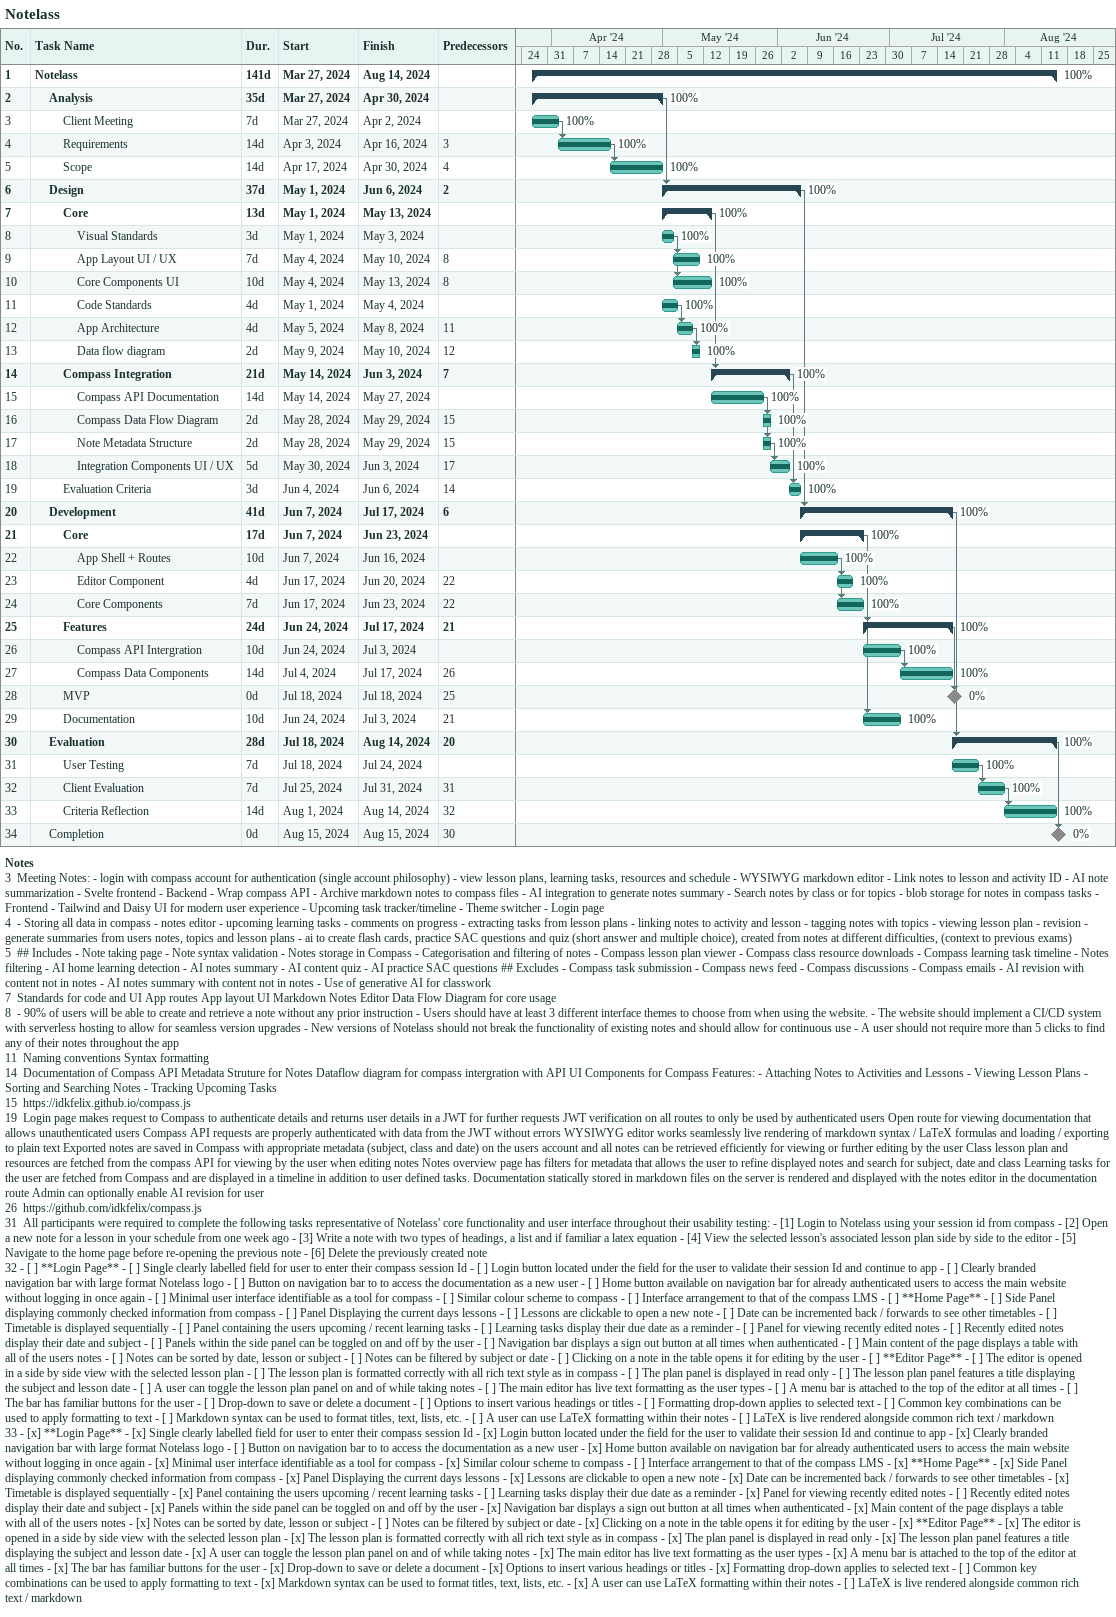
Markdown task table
Notelass

| ID | Level | Task | Duration | Start | Finish | Predecessors | % complete |
|---|---|---|---|---|---|---|---|
| 1 | 1 | **Notelass** | 141d | 2024-03-27 | 2024-08-14 |  | 100 |
| 2 | 2 | **Analysis** | 35d | 2024-03-27 | 2024-04-30 |  | 100 |
| 3 | 3 | Client Meeting | 7d | 2024-03-27 | 2024-04-02 |  | 100 |
| 4 | 3 | Requirements | 14d | 2024-04-03 | 2024-04-16 | 3 | 100 |
| 5 | 3 | Scope | 14d | 2024-04-17 | 2024-04-30 | 4 | 100 |
| 6 | 2 | **Design** | 37d | 2024-05-01 | 2024-06-06 | 2 | 100 |
| 7 | 3 | **Core** | 13d | 2024-05-01 | 2024-05-13 |  | 100 |
| 8 | 4 | Visual Standards | 3d | 2024-05-01 | 2024-05-03 |  | 100 |
| 9 | 4 | App Layout UI / UX | 7d | 2024-05-04 | 2024-05-10 | 8 | 100 |
| 10 | 4 | Core Components UI | 10d | 2024-05-04 | 2024-05-13 | 8 | 100 |
| 11 | 4 | Code Standards | 4d | 2024-05-01 | 2024-05-04 |  | 100 |
| 12 | 4 | App Architecture | 4d | 2024-05-05 | 2024-05-08 | 11 | 100 |
| 13 | 4 | Data flow diagram | 2d | 2024-05-09 | 2024-05-10 | 12 | 100 |
| 14 | 3 | **Compass Integration** | 21d | 2024-05-14 | 2024-06-03 | 7 | 100 |
| 15 | 4 | Compass API Documentation | 14d | 2024-05-14 | 2024-05-27 |  | 100 |
| 16 | 4 | Compass Data Flow Diagram | 2d | 2024-05-28 | 2024-05-29 | 15 | 100 |
| 17 | 4 | Note Metadata Structure | 2d | 2024-05-28 | 2024-05-29 | 15 | 100 |
| 18 | 4 | Integration Components UI / UX | 5d | 2024-05-30 | 2024-06-03 | 17 | 100 |
| 19 | 3 | Evaluation Criteria | 3d | 2024-06-04 | 2024-06-06 | 14 | 100 |
| 20 | 2 | **Development** | 41d | 2024-06-07 | 2024-07-17 | 6 | 100 |
| 21 | 3 | **Core** | 17d | 2024-06-07 | 2024-06-23 |  | 100 |
| 22 | 4 | App Shell + Routes | 10d | 2024-06-07 | 2024-06-16 |  | 100 |
| 23 | 4 | Editor Component | 4d | 2024-06-17 | 2024-06-20 | 22 | 100 |
| 24 | 4 | Core Components | 7d | 2024-06-17 | 2024-06-23 | 22 | 100 |
| 25 | 3 | **Features** | 24d | 2024-06-24 | 2024-07-17 | 21 | 100 |
| 26 | 4 | Compass API Intergration | 10d | 2024-06-24 | 2024-07-03 |  | 100 |
| 27 | 4 | Compass Data Components | 14d | 2024-07-04 | 2024-07-17 | 26 | 100 |
| 28 | 3 | MVP | 0d | 2024-07-18 | 2024-07-18 | 25 | 0 |
| 29 | 3 | Documentation | 10d | 2024-06-24 | 2024-07-03 | 21 | 100 |
| 30 | 2 | **Evaluation** | 28d | 2024-07-18 | 2024-08-14 | 20 | 100 |
| 31 | 3 | User Testing | 7d | 2024-07-18 | 2024-07-24 |  | 100 |
| 32 | 3 | Client Evaluation | 7d | 2024-07-25 | 2024-07-31 | 31 | 100 |
| 33 | 3 | Criteria Reflection | 14d | 2024-08-01 | 2024-08-14 | 32 | 100 |
| 34 | 2 | Completion | 0d | 2024-08-15 | 2024-08-15 | 30 | 0 |

Notes
- 3: Meeting Notes: - login with compass account for authentication (single account philosophy) - view lesson plans, learning tasks, resources and schedule - WYSIWYG markdown editor - Link notes to lesson and activity ID - AI note summarization - Svelte frontend - Backend - Wrap compass API - Archive markdown notes to compass files - AI integration to generate notes summary - Search notes by class or for topics - blob storage for notes in compass tasks - Frontend - Tailwind and Daisy UI for modern user experience - Upcoming task tracker/timeline - Theme switcher - Login page
- 4: - Storing all data in compass - notes editor - upcoming learning tasks - comments on progress - extracting tasks from lesson plans - linking notes to activity and lesson - tagging notes with topics - viewing lesson plan - revision - generate summaries from users notes, topics and lesson plans - ai to create flash cards, practice SAC questions and quiz (short answer and multiple choice), created from notes at different difficulties, (context to previous exams)
- 5: ## Includes - Note taking page - Note syntax validation - Notes storage in Compass - Categorisation and filtering of notes - Compass lesson plan viewer - Compass class resource downloads - Compass learning task timeline - Notes filtering - AI home learning detection - AI notes summary - AI content quiz - AI practice SAC questions ## Excludes - Compass task submission - Compass news feed - Compass discussions - Compass emails - AI revision with content not in notes - AI notes summary with content not in notes - Use of generative AI for classwork
- 7: Standards for code and UI App routes App layout UI Markdown Notes Editor Data Flow Diagram for core usage
- 8: - 90% of users will be able to create and retrieve a note without any prior instruction - Users should have at least 3 different interface themes to choose from when using the website. - The website should implement a CI/CD system with serverless hosting to allow for seamless version upgrades - New versions of Notelass should not break the functionality of existing notes and should allow for continuous use - A user should not require more than 5 clicks to find any of their notes throughout the app
- 11: Naming conventions Syntax formatting
- 14: Documentation of Compass API Metadata Struture for Notes Dataflow diagram for compass intergration with API UI Components for Compass Features: - Attaching Notes to Activities and Lessons - Viewing Lesson Plans - Sorting and Searching Notes - Tracking Upcoming Tasks
- 15: https://idkfelix.github.io/compass.js
- 19: Login page makes request to Compass to authenticate details and returns user details in a JWT for further requests JWT verification on all routes to only be used by authenticated users Open route for viewing documentation that allows unauthenticated users Compass API requests are properly authenticated with data from the JWT without errors WYSIWYG editor works seamlessly live rendering of markdown syntax / LaTeX formulas and loading / exporting to plain text Exported notes are saved in Compass with appropriate metadata (subject, class and date) on the users account and all notes can be retrieved efficiently for viewing or further editing by the user Class lesson plan and resources are fetched from the compass API for viewing by the user when editing notes Notes overview page has filters for metadata that allows the user to refine displayed notes and search for subject, date and class Learning tasks for the user are fetched from Compass and are displayed in a timeline in addition to user defined tasks. Documentation statically stored in markdown files on the server is rendered and displayed with the notes editor in the documentation route Admin can optionally enable AI revision for user
- 26: https://github.com/idkfelix/compass.js
- 31: All participants were required to complete the following tasks representative of Notelass' core functionality and user interface throughout their usability testing: - [1] Login to Notelass using your session id from compass - [2] Open a new note for a lesson in your schedule from one week ago - [3] Write a note with two types of headings, a list and if familiar a latex equation - [4] View the selected lesson's associated lesson plan side by side to the editor - [5] Navigate to the home page before re-opening the previous note - [6] Delete the previously created note
- 32: - [ ] **Login Page** - [ ] Single clearly labelled field for user to enter their compass session Id - [ ] Login button located under the field for the user to validate their session Id and continue to app - [ ] Clearly branded navigation bar with large format Notelass logo - [ ] Button on navigation bar to to access the documentation as a new user - [ ] Home button available on navigation bar for already authenticated users to access the main website without logging in once again - [ ] Minimal user interface identifiable as a tool for compass - [ ] Similar colour scheme to compass - [ ] Interface arrangement to that of the compass LMS - [ ] **Home Page** - [ ] Side Panel displaying commonly checked information from compass - [ ] Panel Displaying the current days lessons - [ ] Lessons are clickable to open a new note - [ ] Date can be incremented back / forwards to see other timetables - [ ] Timetable is displayed sequentially - [ ] Panel containing the users upcoming / recent learning tasks - [ ] Learning tasks display their due date as a reminder - [ ] Panel for viewing recently edited notes - [ ] Recently edited notes display their date and subject - [ ] Panels within the side panel can be toggled on and off by the user - [ ] Navigation bar displays a sign out button at all times when authenticated - [ ] Main content of the page displays a table with all of the users notes - [ ] Notes can be sorted by date, lesson or subject - [ ] Notes can be filtered by subject or date - [ ] Clicking on a note in the table opens it for editing by the user - [ ] **Editor Page** - [ ] The editor is opened in a side by side view with the selected lesson plan - [ ] The lesson plan is formatted correctly with all rich text style as in compass - [ ] The plan panel is displayed in read only - [ ] The lesson plan panel features a title displaying the subject and lesson date - [ ] A user can toggle the lesson plan panel on and of while taking notes - [ ] The main editor has live text formatting as the user types - [ ] A menu bar is attached to the top of the editor at all times - [ ] The bar has familiar buttons for the user - [ ] Drop-down to save or delete a document - [ ] Options to insert various headings or titles - [ ] Formatting drop-down applies to selected text - [ ] Common key combinations can be used to apply formatting to text - [ ] Markdown syntax can be used to format titles, text, lists, etc. - [ ] A user can use LaTeX formatting within their notes - [ ] LaTeX is live rendered alongside common rich text / markdown
- 33: - [x] **Login Page** - [x] Single clearly labelled field for user to enter their compass session Id - [x] Login button located under the field for the user to validate their session Id and continue to app - [x] Clearly branded navigation bar with large format Notelass logo - [ ] Button on navigation bar to to access the documentation as a new user - [x] Home button available on navigation bar for already authenticated users to access the main website without logging in once again - [x] Minimal user interface identifiable as a tool for compass - [x] Similar colour scheme to compass - [ ] Interface arrangement to that of the compass LMS - [x] **Home Page** - [x] Side Panel displaying commonly checked information from compass - [x] Panel Displaying the current days lessons - [x] Lessons are clickable to open a new note - [x] Date can be incremented back / forwards to see other timetables - [x] Timetable is displayed sequentially - [x] Panel containing the users upcoming / recent learning tasks - [ ] Learning tasks display their due date as a reminder - [x] Panel for viewing recently edited notes - [ ] Recently edited notes display their date and subject - [x] Panels within the side panel can be toggled on and off by the user - [x] Navigation bar displays a sign out button at all times when authenticated - [x] Main content of the page displays a table with all of the users notes - [x] Notes can be sorted by date, lesson or subject - [ ] Notes can be filtered by subject or date - [x] Clicking on a note in the table opens it for editing by the user - [x] **Editor Page** - [x] The editor is opened in a side by side view with the selected lesson plan - [x] The lesson plan is formatted correctly with all rich text style as in compass - [x] The plan panel is displayed in read only - [x] The lesson plan panel features a title displaying the subject and lesson date - [x] A user can toggle the lesson plan panel on and of while taking notes - [x] The main editor has live text formatting as the user types - [x] A menu bar is attached to the top of the editor at all times - [x] The bar has familiar buttons for the user - [x] Drop-down to save or delete a document - [x] Options to insert various headings or titles - [x] Formatting drop-down applies to selected text - [ ] Common key combinations can be used to apply formatting to text - [x] Markdown syntax can be used to format titles, text, lists, etc. - [x] A user can use LaTeX formatting within their notes - [ ] LaTeX is live rendered alongside common rich text / markdown
